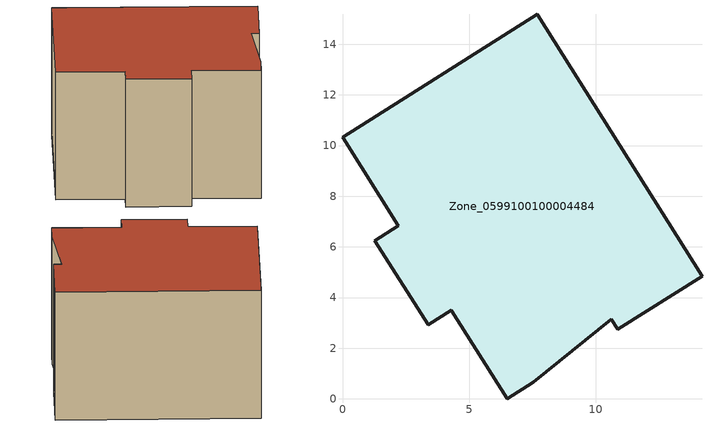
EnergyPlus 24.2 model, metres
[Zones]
Zone_0599100100004484
 floor ground (C_G): 4.3,3.5 3.38,2.92 1.28,6.25 2.19,6.83 0,10.32 7.68,15.19 14.19,4.83 10.86,2.74 10.61,3.14 7.53,0.65 6.5,0 z0
 wall outside (C_F): 3.38,2.92 4.3,3.5 6.5,0 7.53,0.65 10.61,3.14 10.86,2.74 14.19,4.83 7.68,15.19 0,10.32 2.19,6.83 1.28,6.25 3.38,2.92 z0:8.37
 roof outside (C_R): 4.3,3.5 6.5,0 7.53,0.65 10.61,3.14 10.86,2.74 14.19,4.83 7.68,15.19 0,10.32 2.19,6.83 1.28,6.25 3.38,2.92 z8.37
[BUILDING]
Pand.0599100100004484: North Axis=0; Terrain=City; Loads Convergence Tolerance Value=0.04; Temperature Convergence Tolerance Value=0.4; Solar Distribution=FullExterior; Maximum Number of Warmup Days=25; Minimum Number of Warmup Days=1
[Site:Location]
Rotterdam.The.Hague.AP_ZH_NLD Design_Conditions: Latitude=51.96; Longitude=4.45; Time Zone=1; Elevation=-4.5
[SITE:GROUNDTEMPERATURE:BUILDINGSURFACE]
18, 18, 18, 18, 18, 18, 18, 18, 18, 18, 18, 18
[MATERIAL] Thermal Absorptance=0.9; Solar Absorptance=0.7; Visible Absorptance=0.7
Name | Roughness | Thickness | Conductivity | Density | Specific Heat
G.D.2006-2014 | MediumSmooth | 0.15 | 0.06 | 540 | 1210
F.D.2006-2014 | Rough | 0.3 | 0.12 | 1920 | 840
R.D.2006-2014 | MediumRough | 0.2 | 0.08 | 1500 | 1000
[CONSTRUCTION]
C_G: G.D.2006-2014
C_F: F.D.2006-2014
C_R: R.D.2006-2014
[ZONE]
Zone_0599100100004484: Type=1; Multiplier=1; Ceiling Height=Autocalculate; Volume=Autocalculate; Floor Area=autocalculate; Part of Total Floor Area=Yes
[ZONEINFILTRATION:DESIGNFLOWRATE]
Infil_Zone_0599100100004484: Zone or ZoneList or Space or SpaceList=Zone_0599100100004484; Schedule=AlwaysOn; Design Flow Rate Calculation Method=Flow/Area; Flow Rate per Floor Area=0.0021; Constant Term Coefficient=1; Temperature Term Coefficient=0; Velocity Term Coefficient=0; Velocity Squared Term Coefficient=0
[HVACTEMPLATE:ZONE:IDEALLOADSAIRSYSTEM]
Zone_0599100100004484: Maximum Heating Supply Air Temperature=50; Minimum Cooling Supply Air Temperature=13; Maximum Heating Supply Air Humidity Ratio=0.0156; Minimum Cooling Supply Air Humidity Ratio=0.0077; Heating Limit=NoLimit; Cooling Limit=NoLimit; Dehumidification Control Type=ConstantSensibleHeatRatio; Cooling Sensible Heat Ratio=0.7; Dehumidification Setpoint=60; Humidification Control Type=None; Humidification Setpoint=30; Outdoor Air Method=None; Outdoor Air Flow Rate per Person=0.00944; Outdoor Air Flow Rate per Zone Floor Area=0; Outdoor Air Flow Rate per Zone=0; Demand Controlled Ventilation Type=None; Outdoor Air Economizer Type=NoEconomizer; Heat Recovery Type=None; Sensible Heat Recovery Effectiveness=0.7; Latent Heat Recovery Effectiveness=0.65
[ZONECONTROL:THERMOSTAT]
ThermostatControl_Zone_0599100100004484: Zone or ZoneList=Zone_0599100100004484; Control Type Schedule=DualSetpointControlType; Control 1=Thermostat_Zone_0599100100004484; Temperature Difference Between Cutout And Setpoint=0
[THERMOSTATSETPOINT:DUALSETPOINT]
Thermostat_Zone_0599100100004484: Heating Setpoint Temperature Schedule=HeatingSetpoint_Zone_0599100100004484; Cooling Setpoint Temperature Schedule=CoolingSetpoint_Zone_0599100100004484
[SCHEDULE:COMPACT]
HeatingSetpoint_Zone_0599100100004484: Through: 12/31, For: AllDays, Until: 24:00, 21
CoolingSetpoint_Zone_0599100100004484: Through: 12/31, For: AllDays, Until: 24:00, 24
DualSetpointControlType: Through: 12/31, For: AllDays, Until: 24:00, 4
AlwaysOn: Through: 12/31, For: AllDays, Until: 24:00, 1
